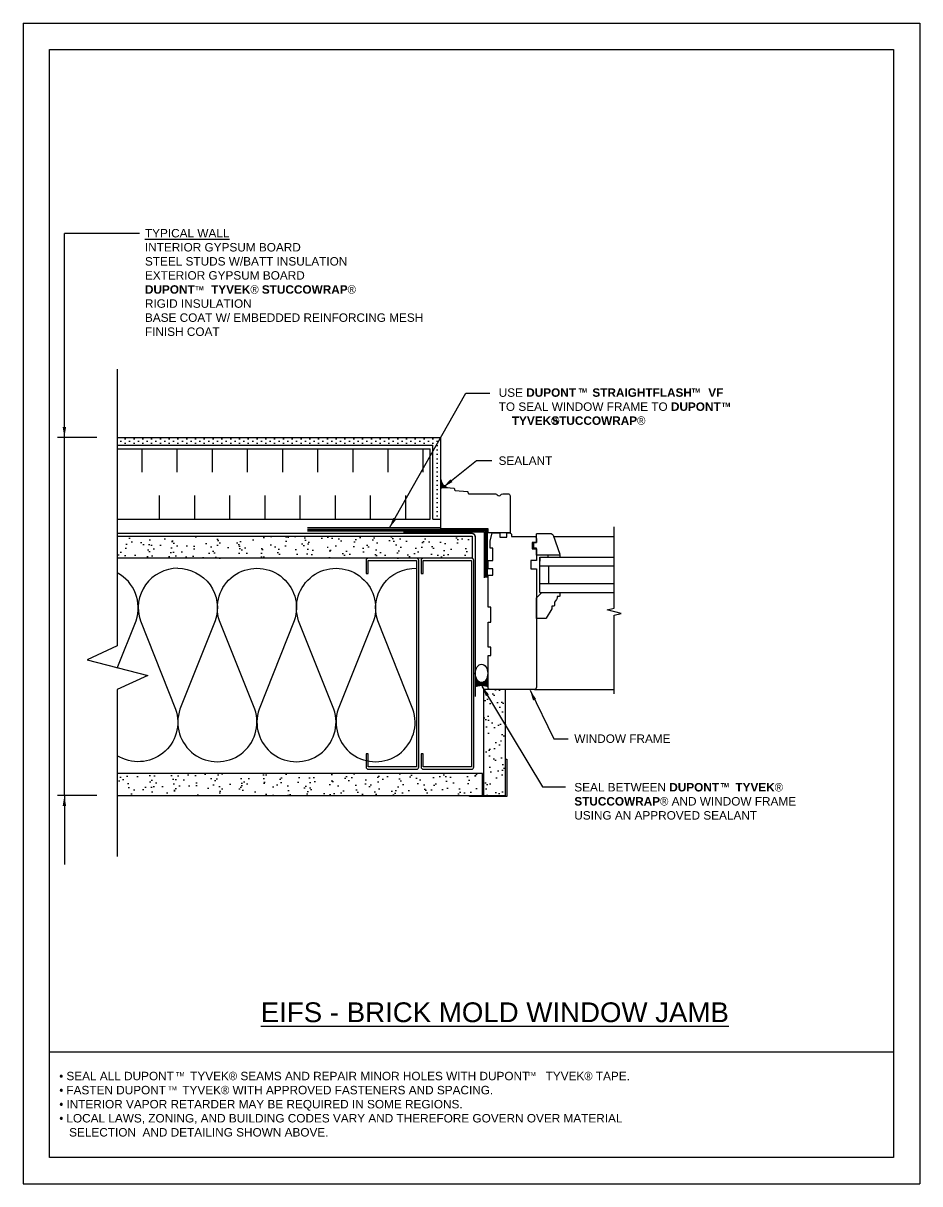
# Model space of a CAD drawing. Extents: x -129 to 26, y 0 to 100.
# Drawn here: x 0 to 25.5, y 0 to 33 of the extents above; entities that cross this region are included whole.
import ezdxf

# ---------------------------------------------------------------- set-up
doc = ezdxf.new("R2010")
doc.units = 0
doc.header["$LTSCALE"] = 1.5
doc.header["$MEASUREMENT"] = 0
doc.linetypes.add('DASHED', pattern=[0.75, 0.5, -0.25])
doc.layers.get('DEFPOINTS').update_dxf_attribs({"linetype": 'CONTINUOUS'})
for name, color, linetype in [('A-ANNO-TXT0', 252, 'CONTINUOUS'), ('A-GYP_BOARD', 252, 'CONTINUOUS'), ('A-METAL_STUD', 252, 'CONTINUOUS'), ('A-WINDOW_FRAME', 252, 'CONTINUOUS'), ('CLADDING', 252, 'CONTINUOUS'), ('HATCH', 252, 'CONTINUOUS'), ('INSULATION', 40, 'CONTINUOUS'), ('RIGID_INSULATION', 191, 'CONTINUOUS'), ('ROOFING', 7, 'CONTINUOUS'), ('STRUCTURE', 252, 'CONTINUOUS'), ('TEXT', 7, 'CONTINUOUS'), ('TYVEK', 160, 'DASHED'), ('W', 7, 'CONTINUOUS')]:
    doc.layers.add(name, color=color, linetype=linetype)
doc.styles.add('DETAILS', font='sanss___.ttf', dxfattribs={"height": 1})
doc.dimstyles.new('TYVEKDETAILS', dxfattribs={"dimscale": 6, "dimtxt": 1.5, "dimasz": 0.1, "dimexe": 0.75, "dimexo": 0.75, "dimgap": 0.75, "dimtad": 0, "dimtih": 1, "dimtoh": 1, "dimdec": 4, "dimzin": 0, "dimtxsty": 'DETAILS', "dimcen": 0.0625, "dimazin": 3, "dimtfac": 1, "dimtdec": 4, "dimtofl": 0, "dimtmove": 0, "dimatfit": 3, "dimtolj": 1, "dimtzin": 0})

msp = doc.modelspace()

# ---------------------------------------------------------------- hatches: boundary and pattern name
at = {"layer": 'CLADDING'}
h = msp.add_hatch(dxfattribs=at)
h.set_pattern_fill('DOTS', color=256, scale=2, angle=90, style=0)
h.set_pattern_definition([(90, (12.27618918892091, -6.632293825620064), (-0.125, 0.06250000000000001), [0, -0.125])])
h.paths.add_polyline_path([(2.674528786755171, 21.22033341821941), (11.87450392421586, 21.22033341821941), (11.87450392421586, 18.90094866471822), (11.65377991020737, 18.90094866471822), (11.65377991020737, 20.99960940421093), (2.67452860701954, 20.99960940421092)])
at = {"layer": 'HATCH'}
h = msp.add_hatch(color=7, dxfattribs=at)
h.dxf.hatch_style = 1
edge = h.paths.add_edge_path()
edge.add_line((11.87557894155905, 19.79472684543141), (12.05415975366525, 19.79472684543141))
edge.add_arc((12.16618195782794, 20.06567518167764), 0.2931927269563021, 187.6209102440912, 247.5376023060598, ccw=False)
edge.add_line((11.87557894155905, 20.0267925110454), (11.87557894155905, 19.79472684543141))
h = msp.add_hatch(dxfattribs=at)
h.set_pattern_fill('AR-SAND,_O', color=256, scale=0.25, angle=90)
h.set_pattern_definition([(52.49999999999999, (-550.1225528755153, -1763.735885763065), (0.4817059422532897, -0.01574833952740207), [0, -0.38, 0, -0.425, 0, -0.40625]), (82.49999999999999, (-550.1225528755153, -1763.735885763065), (0.7055365163074351, 0.4424441763169317), [0, -0.205, 0, -0.3425, 0, -0.13125]), (122.5, (-550.1225528755153, -1764.043385763065), (0.001414763384241117, 0.7785354654378738), [0, -0.125, 0, -0.45, 0, -0.5875]), (132.5, (-550.1225528755153, -1764.043385763065), (0.2194188912335623, 0.7515316511430734), [0, -0.0625, 0, -0.295, 0, -0.3375])])
edge = h.paths.add_edge_path()
edge.add_line((2.674530366734502, 18.41388909600697), (12.76943456381525, 18.41388909600684))
edge.add_line((12.76943456381525, 18.41388909600684), (12.76943456381525, 17.78888909600684))
edge.add_line((12.76943456381525, 17.78888909600684), (2.674530366734501, 17.78888909600697))
h = msp.add_hatch(color=7, dxfattribs=at)
h.dxf.hatch_style = 1
edge = h.paths.add_edge_path()
edge.add_line((12.85752641287077, 14.11731589419522), (12.85752641287077, 14.46453644583052))
edge.add_ellipse((13.03493365213958, 14.46453644583031), major_axis=(-1.259211319253051e-17, -0.2056516063831713), ratio=0.8626591466456877, start_angle=-90, end_angle=90)
edge.add_line((13.21234089140851, 14.46453644583052), (13.2123408914084, 14.11944423911531))
edge.add_arc((13.03765532849706, 13.66465183471822), 0.4871870041235981, 428.9882393637051, 471.699126716756)
h = msp.add_hatch(dxfattribs=at)
h.set_pattern_fill('AR-SAND,_O', color=256, scale=0.25, angle=-1.272221872585407e-14)
h.set_pattern_definition([(217.5, (1795.245556896434, 573.8387120300856), (0.01574833952740192, -0.4817059422532897), [0, -0.38, 0, -0.425, 0, -0.40625]), (187.4999999999999, (1795.245556896434, 573.8387120300856), (-0.4424441763169319, -0.705536516307435), [0, -0.205, 0, -0.3425, 0, -0.13125]), (147.4999999999999, (1795.553056896434, 573.8387120300856), (-0.7785354654378738, -0.001414763384240878), [0, -0.1249999999999999, 0, -0.4499999999999995, 0, -0.587499999999999]), (137.4999999999999, (1795.553056896434, 573.8387120300856), (-0.7515316511430734, -0.2194188912335621), [0, -0.0625, 0, -0.295, 0, -0.3375])])
h.paths.add_polyline_path([(13.09578203736183, 11.03888909600684), (13.72078203736183, 11.03888909600684), (13.72078203736183, 14.05737973666046), (13.09578203736183, 14.05737973666046)])
h = msp.add_hatch(dxfattribs=at)
h.set_pattern_fill('AR-SAND,_O', color=256, scale=0.25, angle=90)
h.set_pattern_definition([(307.5, (-550.0600528755151, 1793.188663955079), (0.4817059422532897, 0.01574833952740201), [0, -0.3799999999999992, 0, -0.4249999999999992, 0, -0.4062499999999992]), (277.5, (-550.0600528755151, 1793.188663955079), (0.7055365163074351, -0.4424441763169318), [0, -0.205, 0, -0.3425, 0, -0.13125]), (237.5, (-550.0600528755151, 1793.496163955079), (0.001414763384241021, -0.7785354654378738), [0, -0.1249999999999999, 0, -0.4499999999999998, 0, -0.5874999999999996]), (227.5, (-550.0600528755151, 1793.496163955079), (0.2194188912335622, -0.7515316511430734), [0, -0.0625, 0, -0.295, 0, -0.3375])])
edge = h.paths.add_edge_path()
edge.add_line((2.674530366734502, 11.03888909600709), (13.06453203736183, 11.03888909600684))
edge.add_line((13.06453203736183, 11.03888909600684), (13.06453203736183, 11.66388909600684))
edge.add_line((13.06453203736183, 11.66388909600684), (2.674530366734501, 11.66388909600709))

# ---------------------------------------------------------------- linework, layer by layer
at = {"layer": 'A-ANNO-TXT0', "linetype": 'CONTINUOUS'}
for p, q in [((2.674528786755171, 21.22033341821941, 2.979996827461446e-09), (2.67452860701954, 20.99960940421092, 2.979996827461446e-09)), ((11.90029410683142, 19.79471865132389), (12.05658821202764, 19.79471865132389)), ((14.53844072864445, 18.40776473953306), (14.59749572864453, 18.40776473953306)), ((15.08278616898329, 18.40776473953306), (16.8088403858842, 18.40776473953306)), ((14.69592072864475, 17.81721473953317), (14.69592072864475, 17.69910473953328)), ((14.69592072864475, 17.81721473953317), (16.80883038588422, 17.81721473953317)), ((14.69592072864475, 16.81721473953317), (14.69592072864475, 17.81721473953317)), ((14.69592072864475, 17.56721473953317), (16.80883038588422, 17.56721473953317)), ((14.94592072864475, 17.06721473953317), (14.94592072864475, 17.56721473953317)), ((14.69592072864475, 17.08886973953318), (14.69592072864475, 17.20697973953329)), ((14.69592072864475, 17.06721473953317), (16.80883038588422, 17.06721473953317)), ((14.69592072864475, 16.81721473953317), (16.80883038588422, 16.81721473953317)), ((14.53844072864445, 14.05737973666046), (16.8088403858842, 14.05737973666046))]:
    msp.add_line(p, q, dxfattribs=at)
for points in [[(13.35734072864466, 17.30540473666033), (13.35734072864466, 17.48256973666039), (13.21954572864456, 17.48256973666039), (13.21954572864456, 17.71878973666039), (13.35734072864466, 17.71878973666039), (13.35734072864466, 18.07311973666051), (13.27860072864473, 18.07311973666051), (13.27860072864473, 18.26996973666055), (13.33765572864445, 18.50618973666056), (13.55419072864447, 18.50618973666056), (13.55419072864447, 18.38807973666044), (13.75104072864474, 18.38807973666044), (13.75104072864474, 18.50618973666056), (13.82984922012906, 18.50618973666056, -0.3939104756149381), (13.88876036511715, 18.45125420521745), (13.88876036511715, 18.40776473953306), (14.53844072864445, 18.40776473953306, -0.4142135623730838), (14.59749572864462, 18.34870973953312), (14.59749572864462, 18.23059973953323), (14.47938572864473, 18.23059973953323), (14.47938572864473, 18.05343473953317), (14.59749572864462, 18.05343473953317), (14.59749572864462, 17.71878973666039), (14.44001572864477, 17.71878973666039), (14.44001572864477, 17.48256973666039), (14.59749572864462, 17.48256973666039), (14.59749572864462, 14.11643473666041, -0.414213562373095), (14.53844072864445, 14.05737973666046), (13.27860072864473, 14.05737973666046, -0.414213562373095), (13.21954572864456, 14.11643473666041), (13.21954572864456, 15.02194473666045), (13.29828572864449, 15.02194473666045), (13.29828572864449, 15.25816473666046), (13.21954572864456, 15.25816473666046), (13.21954572864456, 15.96682473666047), (13.29828572864449, 15.96682473666047), (13.29828572864449, 16.39989473666051), (13.21954572864456, 16.39989473666051), (13.21954572864456, 17.30540473666033)], [(15.10930572864504, 16.5416247395332), (15.10930572864504, 16.44319973953307, -0.414213562373095), (15.08962072864529, 16.42351473953309), (15.03056572864512, 16.42351473953309), (15.03056572864512, 16.34477473953316), (14.87713633798353, 16.07902723953307, -0.2679491924311219), (14.86008862791027, 16.0691847395332), (14.61718072864483, 16.0691847395332, -0.414213562373095), (14.59749572864507, 16.08886973953318), (14.59749572864507, 16.65973473953309), (14.75497572864492, 16.81721473953317), (15.24710072864514, 16.81721473953317, -0.414213562373095), (15.26678572864489, 16.79752973953319), (15.26678572864489, 16.71878973953303, -0.414213562373095), (15.24710072864514, 16.69910473953305), (15.18804572864497, 16.69910473953305, -0.2360679774997897)]]:
    msp.add_lwpolyline(points, format="xyb", close=True, dxfattribs=at)
msp.add_lwpolyline([(16.8088403858842, 13.9342996015723), (16.8088403858842, 16.1673347965734), (17.00882038588406, 16.21735479657341), (16.60884038588415, 16.31733479657337), (16.8088403858842, 16.36733479657333), (16.8088403858842, 18.67889012166505)], dxfattribs=at)
msp.add_lwpolyline([(14.91642100611466, 17.87626973953311), (14.91642100611466, 17.81721473953317), (15.27075100611478, 17.81721473953317), (15.27075100611478, 17.87626973953311)], close=True, dxfattribs=at)
msp.add_arc((12.1661865735123, 20.06567518167764), 0.2931927269563021, 187.6209102440913, 247.5376023060598, dxfattribs=at)
at = {"layer": 'A-ANNO-TXT0', "color": 0, "linetype": 'CONTINUOUS'}
msp.add_ellipse((13.03493365213958, 14.51215998989946), major_axis=(1.593632507873604e-17, 0.2602685349295112), ratio=0.68163152843992, dxfattribs=at)
at = {"layer": 'A-GYP_BOARD', "elevation": 2.979996827461446e-09}
for points in [[(2.674530366734502, 18.41388909600697), (12.76943456381525, 18.41388909600684), (12.76943456381525, 17.78888909600684), (2.674530366734502, 17.78888909600697)], [(2.674530366734502, 11.03888909600709), (13.06453203736183, 11.03888909600684), (13.06453203736183, 11.66388909600684), (2.674530366734502, 11.66388909600709)]]:
    msp.add_lwpolyline(points, dxfattribs=at)
for points in [[(13.09578203736183, 11.03888909600684), (13.72078203736183, 11.03888909600684), (13.72078203736183, 14.05737973666046), (13.09578203736183, 14.05737973666046)], [(12.68953203736183, 11.03888909600684), (13.72078203736183, 11.03888909600684), (13.72078203736183, 12.07013909600684), (13.75203203736183, 12.07013909600684), (13.75203203736183, 11.00763909600684), (12.68953203736183, 11.00763909600684)]]:
    msp.add_lwpolyline(points, close=True, dxfattribs=at)
at = {"layer": 'A-METAL_STUD', "elevation": 2.979996827461446e-09}
for points in [[(9.814532037361829, 12.22638909600684), (9.752032037361374, 12.22638909600684), (9.752032037361374, 11.85138909600684, 0.414213562373095), (9.814532037361374, 11.78888909600684), (11.18953203736137, 11.78888909600684, 0.414213562373095), (11.25203203736137, 11.85138909600684), (11.25203203736137, 17.72638909600684, 0.414213562373095), (11.18953203736137, 17.78888909600684), (9.814532037361374, 17.78888909600684, 0.414213562373095), (9.752032037361374, 17.72638909600684), (9.752032037361374, 17.35138909600684), (9.814532037361829, 17.35138909600684), (9.814532037361829, 17.72638909600684), (11.18953203736137, 17.72638909600684), (11.18953203736092, 11.85138909600684), (9.814532037361829, 11.85138909600684)], [(11.37703203736228, 12.22638909600684), (11.31453203736183, 12.22638909600684), (11.31453203736183, 11.85138909600684, 0.414213562373095), (11.37703203736183, 11.78888909600684), (12.75203203736183, 11.78888909600684, 0.414213562373095), (12.81453203736183, 11.85138909600684), (12.81453203736183, 17.72638909600684, 0.414213562373095), (12.75203203736183, 17.78888909600684), (11.37703203736183, 17.78888909600684, 0.414213562373095), (11.31453203736183, 17.72638909600684), (11.31453203736183, 17.35138909600684), (11.37703203736228, 17.35138909600684), (11.37703203736228, 17.72638909600684), (12.75203203736183, 17.72638909600684), (12.75203203736137, 11.85138909600684), (11.37703203736228, 11.85138909600684)]]:
    msp.add_lwpolyline(points, format="xyb", close=True, dxfattribs=at)
at = {"layer": 'A-WINDOW_FRAME'}
for points in [[(11.88094572864447, 19.74661661416597, -0.4426170886650665), (11.94566089955955, 19.80539973666055), (12.24602652930066, 19.77647781606153, -0.3639702342662094), (12.26376412337684, 19.75842790919608), (12.26587707908526, 19.7315802613665, 0.3639702342662031), (12.28361467316143, 19.71353035450104), (12.63225384168275, 19.67996022079975, -0.3639702342662011), (12.64999143575892, 19.66191031393429), (12.65197266252238, 19.63673644104894, 0.391392455463091), (12.67159698023692, 19.61859590834834), (13.43219946820347, 19.61859590834834, -0.26794919243114), (13.48334259842398, 19.58906840834834, 0.577350269189697), (13.58562885886497, 19.58906840834834, -0.2679491924311367), (13.63677198908546, 19.61859590834834), (13.79039072864447, 19.61859590834834, -0.414213562373095), (13.84944572864447, 19.55954090834834), (13.84944572864447, 18.50618973666056), (13.21952572864447, 18.50618973666055), (13.21952572864447, 18.62429973666055), (11.88094572864448, 18.62429973666055)], [(15.2481214351318, 17.87626973953327), (14.59749572864453, 17.8762697395333), (14.59749572864453, 18.07311973953329), (14.51875572864453, 18.0731197395333), (14.51875572864453, 18.2305997395333), (14.59749572864452, 18.2305997395333), (14.59749572864453, 18.46679553649396, -0.414213562373095), (14.61718072864453, 18.48648053649396), (15.01278520575401, 18.48648053649395, -0.3152987888789657), (15.06827875347452, 18.44762353605805), (15.26661928437197, 17.90268740605464, -0.5205670505517532)]]:
    msp.add_lwpolyline(points, format="xyb", close=True, dxfattribs=at)
at = {"layer": 'CLADDING'}
for p, q in [((2.674528786755171, 21.22033341821941, 2.979996827461446e-09), (11.87450392421586, 21.22033341821941, 2.979996827461446e-09)), ((11.87450392421586, 18.90094866471822, 2.979996827461446e-09), (11.87450392421586, 21.22033341821941, 2.979996827461446e-09)), ((2.67452860701954, 20.99960940421092, 2.979996827461446e-09), (11.65377991020737, 20.99960940421093, 2.979996827461446e-09)), ((11.65377991020737, 18.90094866471822, 2.979996827461446e-09), (11.65377991020737, 20.99960940421093, 2.979996827461446e-09)), ((11.65377991020737, 18.90094866471822, 2.979996827461446e-09), (11.87450392421586, 18.90094866471822, 2.979996827461446e-09))]:
    msp.add_line(p, q, dxfattribs=at)
at = {"layer": 'DEFPOINTS'}
for p, q in [((-5.329070518200751e-15, 33), (0, -3.552713678800501e-15)), ((-5.329070518200751e-15, 33), (25.5, 33)), ((25.5, 33), (25.5, -3.552713678800501e-15)), ((0, -3.552713678800501e-15), (25.5, -3.552713678800501e-15))]:
    msp.add_line(p, q, dxfattribs=at)
at = {"layer": 'INSULATION', "elevation": 2.979996827461446e-09}
for points in [[(4.396958139567769, 17.5010692170965, 0.5155500965722314), (3.333848806946972, 16.00806983272886), (4.335067472187885, 13.49406860146572, -0.7078410609610565), (2.674530366734502, 12.17280899226225, -0.7078410609610565)], [(4.396958139567603, 17.5010692170965, -0.5155500965722299), (5.4600674721884, 16.00806983272886), (4.458848806947487, 13.49406860146572, 1.404370499403762), (6.585067472187263, 13.49406860146845), (5.583848806947487, 16.00806983272841, -1.404370499398822), (7.710067472188627, 16.00806983272841), (6.708848806947715, 13.49406860146481, 1.404370499403763), (8.835067472187262, 13.49406860146777), (7.833848806947715, 16.0080698327275, -1.404370499398822), (9.960067472188626, 16.00806983272841), (8.958848806947714, 13.49406860146481, 1.404370499403762), (11.08506747218726, 13.49406860146777), (10.08384880694771, 16.0080698327275, -0.5275875311540645), (11.18953203736136, 17.50026335656902)], [(2.674530366734502, 14.66336763206301), (3.210067472187885, 16.00806983272841, 0.3695498180348316), (2.674530366734504, 17.36969517545381)]]:
    msp.add_lwpolyline(points, format="xyb", dxfattribs=at)
at = {"layer": 'RIGID_INSULATION', "linetype": 'CONTINUOUS'}
for p, q in [((2.67452852668007, 20.90094866471821, 2.979996827461446e-09), (11.57055428038036, 20.90094866471822, 2.979996827461446e-09)), ((3.379848429607109, 20.23428199805153, 2.979996827461446e-09), (3.379848429607109, 20.9009486647182, 2.979996827461446e-09)), ((4.379848429607109, 20.2342819980515, 2.979996827461446e-09), (4.379848429607109, 20.90094866471816, 2.979996827461446e-09)), ((5.379848429607109, 20.23428199805153, 2.979996827461446e-09), (5.379848429607109, 20.9009486647182, 2.979996827461446e-09)), ((6.379848429607109, 20.23428199805153, 2.979996827461446e-09), (6.379848429607109, 20.9009486647182, 2.979996827461446e-09)), ((7.379848429607109, 20.23428199805153, 2.979996827461446e-09), (7.379848429607109, 20.9009486647182, 2.979996827461446e-09)), ((8.379848429607108, 20.23428199805153, 2.979996827461446e-09), (8.379848429607108, 20.9009486647182, 2.979996827461446e-09)), ((9.379848429607108, 20.23428199805153, 2.979996827461446e-09), (9.379848429607108, 20.9009486647182, 2.979996827461446e-09)), ((10.37984842960711, 20.23428199805153, 2.979996827461446e-09), (10.37984842960711, 20.9009486647182, 2.979996827461446e-09)), ((11.37984842960711, 20.23428199805153, 2.979996827461446e-09), (11.37984842960711, 20.9009486647182, 2.979996827461446e-09)), ((11.57055428038036, 18.90094866471822, 2.979996827461446e-09), (11.57055428038036, 20.90094866471822, 2.979996827461446e-09)), ((3.879848429607095, 18.90094866471819, 2.979996827461446e-09), (3.879848429607109, 19.56761533138488, 2.979996827461446e-09)), ((4.879848429607095, 18.90094866471815, 2.979996827461446e-09), (4.879848429607109, 19.56761533138483, 2.979996827461446e-09)), ((5.879848429607095, 18.90094866471819, 2.979996827461446e-09), (5.879848429607109, 19.56761533138488, 2.979996827461446e-09)), ((6.879848429607095, 18.90094866471819, 2.979996827461446e-09), (6.879848429607109, 19.56761533138488, 2.979996827461446e-09)), ((7.879848429607095, 18.90094866471819, 2.979996827461446e-09), (7.879848429607109, 19.56761533138488, 2.979996827461446e-09)), ((8.879848429607094, 18.90094866471819, 2.979996827461446e-09), (8.879848429607108, 19.56761533138488, 2.979996827461446e-09)), ((9.879848429607094, 18.90094866471819, 2.979996827461446e-09), (9.879848429607108, 19.56761533138487, 2.979996827461446e-09)), ((10.87984842960709, 18.90094866471819, 2.979996827461446e-09), (10.87984842960711, 19.56761533138487, 2.979996827461446e-09)), ((2.674526898079471, 18.90094866471821, 2.979996827461446e-09), (11.57055428038036, 18.90094866471822, 2.979996827461446e-09))]:
    msp.add_line(p, q, dxfattribs=at)
at = {"layer": 'ROOFING', "color": 253, "const_width": 0.08}
msp.add_lwpolyline([(13.17543903004074, 17.23043980378281), (13.17543903004074, 18.58307522891135), (8.083581783370335, 18.58421524767834)], dxfattribs=at)
at = {"layer": 'ROOFING'}
for points in [[(11.84912052448683, 18.64850973614585), (8.083868417032136, 18.64850973614585)], [(13.12358193719204, 17.22834314008391), (13.12358193719204, 18.53287836565496), (10.81434952457047, 18.53287836565496)]]:
    msp.add_lwpolyline(points, dxfattribs=at)
at = {"layer": 'STRUCTURE', "elevation": 2.979996827461486e-09}
msp.add_lwpolyline([(2.674530366734502, 23.16062415969312), (2.674523959934288, 15.29276482207314), (1.817866068007238, 14.89747643672306), (3.548326389303367, 14.45364153721781), (2.674527654704709, 14.05060526815928), (2.674527654704673, 9.303680425262204)], dxfattribs=at)
at = {"layer": 'TEXT'}
for p, q in [((3.308971786376808, 27.0234907667909, 2.979996827461446e-09), (1.171452094858885, 27.0234907667909, 2.979996827461446e-09)), ((1.171452094858879, 11.03888909600709, 2.979996827461446e-09), (1.171452094858886, 23.16062415969311, 2.979996827461486e-09)), ((2.096257580505735, 21.22033341821943, 2.979996827461486e-09), (0.9728575453731585, 21.22033341821941, 2.979996827461486e-09)), ((2.096257580505729, 11.03888909600709, 2.979996827461446e-09), (0.9728575453731603, 11.03888909600707, 2.979996827461446e-09))]:
    msp.add_line(p, q, dxfattribs=at)
at = {"layer": 'TYVEK', "color": 23, "const_width": 0.0402796569648}
msp.add_lwpolyline([(12.8562275673944, 13.8501870969862), (12.8562275673944, 18.39282088392661, 0.4142134732284982), (12.75622759783027, 18.49282088392661), (2.674530366734504, 18.4928239523788)], format="xyb", dxfattribs=at)
at = {"layer": 'W', "color": 7}
msp.add_line((0.7499999999999973, 3.749999999999996), (24.75, 3.749999999999996), dxfattribs=at)
at = {"layer": 'W'}
msp.add_lwpolyline([(0.749999999999992, 32.25), (24.75, 32.25), (24.75, 0.7499999999999964), (0.749999999999992, 0.7499999999999964)], close=True, dxfattribs=at)

# ---------------------------------------------------------------- texts
at = {"layer": 'TEXT', "attachment_point": 1, "style": 'DETAILS'}
for s, insert, char_height, width in [('{\\fArial|b0|i0|c0|p34;\\LTYPICAL WALL\\P}INTERIOR GYPSUM BOARD\\PSTEEL STUDS W/BATT INSULATION\\PEXTERIOR GYPSUM BOARD\\P{\\fSansSerif|b1|i0|c2|p2;DUPONT     TYVEK\\fSymbol|b0|i0|c2|p18;â \\fSansSerif|b1|i0|c2|p2;STUCCOWRAP\\fSymbol|b0|i0|c2|p18;â}\\PRIGID INSULATION\\PBASE COAT W/ EMBEDDED REINFORCING MESH FINISH COAT', (3.462430849649386, 27.14925488201324, 2.979996827461446e-09), 0.239999999999976, 8.659857941769403), ('USE{\\fSansSerif|b1|i0|c2|p2; DUPONT     STRAIGHTFLASH     VF\\P}TO SEAL WINDOW FRAME TO{\\fSansSerif|b1|i0|c2|p2; DUPONT     \\fArial|b1|i0|c0|p34;TYVEK\\fSymbol|b0|i0|c2|p18;â }', (13.52372824976648, 22.61745718604032, 1.489998413730723e-09), 0.239999999976, 6.336143068404846), ('{\\fSansSerif|b1|i0|c2|p2;STUCCOWRAP\\fSymbol|b0|i0|c2|p18;â }', (15.02051846760818, 21.81997986075569, 1.489998413730723e-09), 0.239999999976, 6.557973606230769), ('SEALANT', (13.51967220339949, 20.68151335117345, -2.234997471596244e-09), 0.239999976, 8.659857075784474), ('WINDOW FRAME', (15.67360283109135, 12.77696826596291, 1.489998413730717e-09), 0.24, 8.65985794177027), ('SEAL{\\fSansSerif|b1|i0|c2|p2; }BETWEEN{\\fSansSerif|b1|i0|c2|p2; DUPONT     \\fArial|b1|i0|c0|p34;TYVEK\\fSymbol|b0|i0|c2|p18;â }\\P{\\fSansSerif|b1|i0|c2|p2;STUCCOWRAP\\fSymbol|b0|i0|c2|p18;â\\fSansSerif|b1|i0|c2|p2; }AND WINDOW FRAME USING AN APPROVED SEALANT', (15.67360283109135, 11.3955814238594, 1.489998413730723e-09), 0.239999999976, 7.261659331849922), ('{\\LEIFS - BRICK MOLD WINDOW JAMB}', (6.756548934941553, 5.158437349280884), 0.5625, 15.90370243262177), ('{\\fSymbol|b0|i0|c2|p18;· }SEAL ALL DUPONT     TYVEK{\\fSymbol|b0|i0|c2|p18;â} SEAMS AND REPAIR MINOR HOLES WITH DUPONT     TYVEK{\\fSymbol|b0|i0|c2|p18;â} TAPE.\\P{\\fSymbol|b0|i0|c2|p18;· }FASTEN DUPONT     TYVEK{\\fSymbol|b0|i0|c2|p18;â} WITH APPROVED FASTENERS AND SPACING.\\P{\\fSymbol|b0|i0|c2|p18;· }INTERIOR VAPOR RETARDER MAY BE REQUIRED IN SOME REGIONS.\\P{\\fSymbol|b0|i0|c2|p18;· }LOCAL LAWS, ZONING, AND BUILDING CODES VARY AND THEREFORE GOVERN OVER MATERIAL \\P   SELECTION  AND DETAILING SHOWN ABOVE.', (1.027317918761946, 3.184143837017426), 0.24, 17.79116521204006), ('TM', (4.344773299482404, 3.176043111052294), 0.12, 8.310000000000002), ('TM', (14.33469141423441, 3.180446590015378), 0.12, 8.310000000000002), ('TM', (4.12415096805374, 2.7744800883866), 0.12, 8.310000000000002)]:
    msp.add_mtext(s, dxfattribs=dict(at, insert=insert, char_height=char_height, width=width))
at = {"layer": 'TEXT', "attachment_point": 4, "style": 'DETAILS'}
for insert, char_height in [((4.893314208016071, 25.4627463919399, 2.979996827461446e-09), 0.119999999999988), ((15.79296128968239, 22.553344251276, 1.489998413730723e-09), 0.119999999988), ((19.01136657159626, 22.553344251276, 1.489998413730723e-09), 0.119999999988), ((19.86662074629881, 22.14949828625836, 1.489998413730723e-09), 0.119999999988), ((19.83193136204041, 11.33146848909507, 1.489998413730723e-09), 0.119999999988)]:
    msp.add_mtext('{\\fSansSerif|b1|i0|c2|p2;TM}', dxfattribs=dict(at, insert=insert, char_height=char_height))

# ---------------------------------------------------------------- leaders
at = {"layer": 'TEXT'}
for points in [[(1.171452094858885, 21.2203334182194, 2.979996827461446e-09), (1.171452094858885, 27.0234907667909, 2.979996827461446e-09)], [(10.41669701269127, 18.64850973614585, 2.979996827461446e-09), (12.58559054532315, 22.48387937651557, 2.979996827461446e-09), (13.2759932736867, 22.48387937651557, 2.979996827461446e-09)], [(11.94566089955955, 19.80539973666055, -2.979996827461447e-09), (12.89202215833328, 20.56250571404444, -2.979996827461447e-09), (13.32417275314587, 20.56250571404444, -2.979996827461447e-09)], [(13.04771458552317, 14.14683545175255, -1.489998413730725e-09), (14.76825152924582, 11.28614514752373, -1.489998413730725e-09), (15.42668774496994, 11.28502790194253, -1.489998413730725e-09)], [(14.41384771487178, 14.03308447357597, -4.46999524119217e-09), (15.08811453174621, 12.64765896793013, -4.46999524119217e-09), (15.50220848715577, 12.64765896793013, -4.46999524119217e-09)], [(1.171452094858879, 11.03888909600709, 2.979996827461446e-09), (1.171452094858879, 9.082787686274283, 2.979996827461446e-09)]]:
    msp.add_leader(points, dimstyle='TYVEKDETAILS', override={"dimscale": 3, "dimfxl": 3}, dxfattribs=at)

doc.saveas('drawing.dxf')
